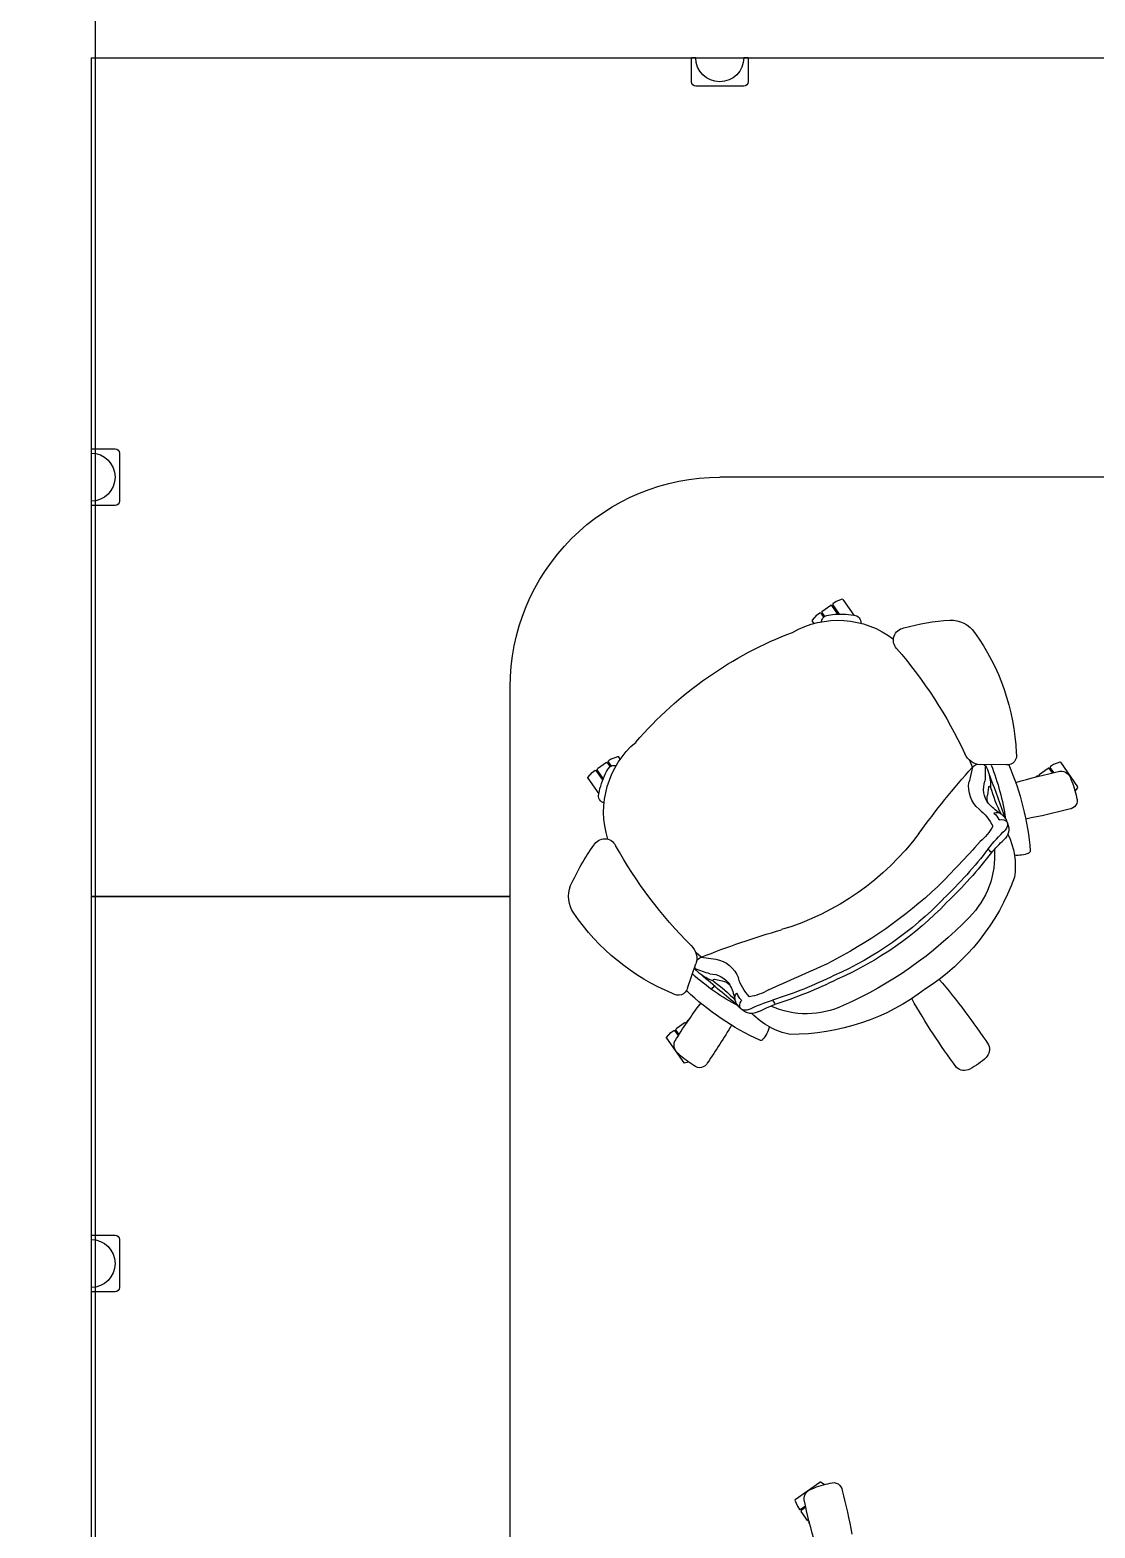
# Model space of a CAD drawing. Header units: inches. Extents: x 23 to 6400, y -2214 to 4412.
# Drawn here: x 2401.3 to 2462.3, y 1184.7 to 1270.4 of the extents above; entities that cross this region are included whole.
import ezdxf

# ---------------------------------------------------------------- set-up
doc = ezdxf.new("R2010")
doc.units = ezdxf.units.IN
doc.header["$LTSCALE"] = 96
doc.header["$MEASUREMENT"] = 0
doc.layers.add('A-FURN-EXIST', color=33, linetype='Continuous')

# ---------------------------------------------------------------- blocks, each defined once
blk = doc.blocks.new('A$C1C1D4BE0')
at = {"lineweight": -3}
for p, q in [((223.065, 175.112, 27.25), (223.065, 139.112, 27.25)), ((247.065, 103.112, 27.25), (247.065, 175.112, 27.25)), ((205.096, 159.458, 27.25), (205.294, 159.605, 27.25)), ((205.294, 159.605, 27.25), (205.336, 159.602, 27.25)), ((206.745, 158.615, 27.25), (205.336, 159.602, 27.25)), ((206.745, 158.615, 27.25), (206.762, 158.577, 27.25)), ((206.051, 157.408, 27.25), (206.412, 157.923, 27.25)), ((206.142, 158.161, 27.25), (206.402, 157.979, 27.25)), ((206.157, 158.233, 27.25), (206.442, 158.034, 27.25)), ((206.402, 157.979, 27.25), (206.412, 157.923, 27.25)), ((206.498, 158.044, 27.25), (206.442, 158.034, 27.25)), ((206.624, 158.224, 27.25), (206.498, 158.044, 27.25)), ((206.762, 158.577, 27.25), (206.624, 158.224, 27.25)), ((201.676, 156.889, 27.25), (201.684, 156.889, 27.25)), ((201.676, 156.889, 27.25), (201.679, 156.889, 27.25)), ((201.679, 156.889, 27.25), (201.682, 156.889, 27.25)), ((201.682, 156.889, 27.25), (201.684, 156.889, 27.25)), ((205.913, 157.208, 27.25), (205.967, 157.286, 27.25)), ((205.953, 157.366, 27.25), (205.967, 157.286, 27.25)), ((205.995, 157.398, 27.25), (205.966, 157.418, 27.25)), ((206.051, 157.408, 27.25), (205.995, 157.398, 27.25)), ((201.543, 156.798, 27.25), (201.55, 156.815, 27.25)), ((201.543, 156.798, 27.25), (201.545, 156.804, 27.25)), ((201.545, 156.804, 27.25), (201.547, 156.809, 27.25)), ((201.547, 156.809, 27.25), (201.55, 156.815, 27.25)), ((206.596, 155.515, 27.25), (206.611, 154.038, 27.25)), ((205.323, 154.503, 27.25), (204.867, 154.434, 27.25)), ((206.11, 154.512, 27.25), (206.11, 154.512, 27.25)), ((206.11, 154.512, 27.25), (206.11, 154.512, 27.25)), ((206.11, 154.512, 27.25), (206.11, 154.512, 27.25)), ((206.11, 154.512, 27.25), (206.11, 154.512, 27.25)), ((206.465, 153.577, 27.25), (205.638, 153.385, 27.25)), ((206.465, 153.577, 27.25), (206.843, 153.431, 27.25)), ((216.071, 146.165, 27.25), (215.168, 146.797, 27.25)), ((215.227, 145.879, 27.25), (215.728, 145.528, 27.25)), ((215.229, 145.961, 27.25), (215.768, 145.583, 27.25)), ((215.238, 145.955, 27.25), (215.229, 145.942, 27.25)), ((215.95, 145.773, 27.25), (215.824, 145.593, 27.25)), ((216.087, 146.127, 27.25), (215.95, 145.773, 27.25)), ((216.071, 146.165, 27.25), (216.087, 146.127, 27.25)), ((165.41, 145.081, 27.25), (165.557, 144.882, 27.25)), ((165.557, 144.882, 27.25), (165.555, 144.841, 27.25)), ((215.283, 144.891, 27.25), (215.044, 145.058, 27.25)), ((215.321, 144.948, 27.25), (215.088, 145.111, 27.25)), ((215.206, 145.559, 27.25), (215.207, 145.56, 27.25)), ((215.206, 145.559, 27.25), (215.207, 145.56, 27.25)), ((215.207, 145.56, 27.25), (215.207, 145.56, 27.25)), ((215.207, 145.56, 27.25), (215.207, 145.56, 27.25)), ((215.283, 144.891, 27.25), (215.293, 144.835, 27.25)), ((215.377, 144.958, 27.25), (215.321, 144.948, 27.25)), ((215.377, 144.958, 27.25), (215.738, 145.473, 27.25)), ((215.728, 145.528, 27.25), (215.738, 145.473, 27.25)), ((215.824, 145.593, 27.25), (215.768, 145.583, 27.25)), ((163.16, 144.264, 27.25), (163.239, 144.209, 27.25)), ((163.319, 144.224, 27.25), (163.239, 144.209, 27.25)), ((163.351, 144.182, 27.25), (163.371, 144.21, 27.25)), ((163.361, 144.126, 27.25), (163.351, 144.182, 27.25)), ((163.361, 144.126, 27.25), (163.876, 143.765, 27.25)), ((164.114, 144.035, 27.25), (163.932, 143.775, 27.25)), ((164.568, 143.432, 27.25), (165.555, 144.841, 27.25)), ((214.692, 144.512, 27.25), (214.84, 144.408, 27.25)), ((214.882, 144.405, 27.25), (214.84, 144.408, 27.25)), ((215.167, 144.655, 27.25), (214.882, 144.405, 27.25)), ((215.167, 144.655, 27.25), (215.293, 144.835, 27.25)), ((163.932, 143.775, 27.25), (163.876, 143.765, 27.25)), ((164.186, 144.019, 27.25), (163.986, 143.735, 27.25)), ((163.996, 143.679, 27.25), (163.986, 143.735, 27.25)), ((164.176, 143.553, 27.25), (163.996, 143.679, 27.25)), ((164.53, 143.415, 27.25), (164.176, 143.553, 27.25)), ((164.568, 143.432, 27.25), (164.53, 143.415, 27.25)), ((247.065, 140.737, 27.25), (245.69, 140.737, 27.25)), ((247.065, 140.737, 27.25), (247.065, 140.487, 27.25)), ((245.44, 140.487, 27.25), (245.44, 137.737, 27.25)), ((194.328, 138.8, 27.25), (194.236, 139.252, 27.25)), ((195.588, 138.043, 27.25), (195.486, 138.886, 27.25)), ((194.588, 138.057, 27.25), (194.588, 138.057, 27.25)), ((194.588, 138.057, 27.25), (194.588, 138.057, 27.25)), ((194.588, 138.057, 27.25), (194.588, 138.057, 27.25)), ((194.588, 138.057, 27.25), (194.588, 138.057, 27.25)), ((195.588, 138.043, 27.25), (195.855, 137.738, 27.25)), ((189.594, 137.319, 27.25), (189.524, 137.082, 27.25)), ((191.837, 137.178, 27.25), (191.808, 137.198, 27.25)), ((191.847, 137.122, 27.25), (191.837, 137.178, 27.25)), ((191.852, 137.228, 27.25), (191.933, 137.243, 27.25)), ((191.988, 137.321, 27.25), (191.933, 137.243, 27.25)), ((193.812, 137.257, 27.25), (195.205, 137.749, 27.25)), ((245.69, 137.487, 27.25), (247.065, 137.487, 27.25)), ((247.065, 137.737, 27.25), (247.065, 137.487, 27.25)), ((189.524, 137.082, 27.25), (189.541, 137.044, 27.25)), ((190.95, 136.057, 27.25), (189.541, 137.044, 27.25)), ((191.108, 136.74, 27.25), (191.392, 136.541, 27.25)), ((191.17, 136.779, 27.25), (191.43, 136.597, 27.25)), ((191.276, 136.305, 27.25), (191.402, 136.485, 27.25)), ((191.402, 136.485, 27.25), (191.392, 136.541, 27.25)), ((191.43, 136.597, 27.25), (191.486, 136.607, 27.25)), ((191.847, 137.122, 27.25), (191.486, 136.607, 27.25)), ((190.95, 136.057, 27.25), (190.991, 136.054, 27.25)), ((190.991, 136.054, 27.25), (191.276, 136.305, 27.25)), ((206.766, 132.728, 27.25), (206.527, 132.895, 27.25)), ((206.948, 132.918, 27.25), (206.822, 132.737, 27.25)), ((206.921, 133.413, 27.25), (207.069, 133.309, 27.25)), ((206.948, 132.918, 27.25), (207.086, 133.271, 27.25)), ((207.086, 133.271, 27.25), (207.069, 133.309, 27.25)), ((205.839, 131.552, 27.25), (204.936, 132.184, 27.25)), ((205.743, 132.413, 27.25), (206.282, 132.035, 27.25)), ((205.751, 132.407, 27.25), (205.76, 132.419, 27.25)), ((205.819, 132.442, 27.25), (206.319, 132.092, 27.25)), ((206.112, 132.572, 27.25), (206.111, 132.57, 27.25)), ((206.112, 132.57, 27.25), (206.111, 132.57, 27.25)), ((206.112, 132.572, 27.25), (206.112, 132.571, 27.25)), ((206.112, 132.571, 27.25), (206.112, 132.57, 27.25)), ((206.291, 131.98, 27.25), (206.282, 132.035, 27.25)), ((206.319, 132.092, 27.25), (206.375, 132.102, 27.25)), ((206.736, 132.617, 27.25), (206.375, 132.102, 27.25)), ((206.726, 132.673, 27.25), (206.493, 132.836, 27.25)), ((206.736, 132.617, 27.25), (206.726, 132.673, 27.25)), ((206.766, 132.728, 27.25), (206.822, 132.737, 27.25)), ((205.839, 131.552, 27.25), (205.88, 131.549, 27.25)), ((205.88, 131.549, 27.25), (206.165, 131.8, 27.25)), ((206.165, 131.8, 27.25), (206.291, 131.98, 27.25)), ((157.065, 127.112, 27.25), (199.065, 127.112, 27.25)), ((199.065, 127.112, 27.25), (199.065, 103.112, 27.25)), ((199.065, 103.112, 27.25), (199.065, 127.112, 27.25)), ((199.065, 127.112, 27.25), (211.065, 127.112, 27.25)), ((179.44, 104.737, 27.25), (176.69, 104.737, 27.25)), ((224.44, 104.737, 27.25), (221.69, 104.737, 27.25)), ((176.44, 104.487, 27.25), (176.44, 103.112, 27.25)), ((179.69, 103.112, 27.25), (179.69, 104.487, 27.25)), ((221.44, 104.487, 27.25), (221.44, 103.112, 27.25)), ((224.69, 103.112, 27.25), (224.69, 104.487, 27.25)), ((199.065, 103.112, 27.25), (157.065, 103.112, 27.25)), ((176.69, 103.112, 27.25), (176.44, 103.112, 27.25)), ((179.69, 103.112, 27.25), (179.44, 103.112, 27.25)), ((247.065, 103.112, 27.25), (199.065, 103.112, 27.25)), ((221.69, 103.112, 27.25), (221.44, 103.112, 27.25)), ((224.69, 103.112, 27.25), (224.44, 103.112, 27.25))]:
    blk.add_line(p, q, dxfattribs=at)
blk.add_lwpolyline([(329.171, 95.402), (28.914, 95.402), (28.914, 103.357), (329.171, 103.357)], close=True, dxfattribs=at)
for centre, radius, start, end in [((204.554, 159.077, 27.25), 0.496, 68.40529, 175.14498), ((203.889, 154.936, 27.25), 4.68, 66.29295, 79.56264), ((248.053, 147.852, 27.25), 45.413, 165.63553, 168.85296), ((205.646, 158.645, 27.25), 0.59, 354.54606, 77.77584), ((179.455, 164.066, 27.25), 27.332, 342.95501, 348.43902), ((201.675, 156.747, 27.25), 0.142, 87.88402, 158.83989), ((200.413, 141.4, 27.25), 15.541, 66.52746, 85.30846), ((200.792, 151.881, 27.25), 4.15, 63.65985, 98.69344), ((203.155, 156.157, 27.25), 1.735, 158.3236, 185.7926), ((207.142, 155.558, 27.25), 0.548, 74.40721, 184.41413), ((206.719, 143.3, 27.25), 12.799, 54.3542, 87.44649), ((204.462, 144.049, 27.25), 12.685, 109.7991, 147.38189), ((191.775, 165.613, 27.25), 14.691, 311.838, 315.83022), ((195.164, 162.943, 27.25), 10.747, 308.07504, 315.82117), ((202.924, 154.861, 27.25), 0.8, 65.52848, 139.86447), ((203.209, 155.069, 27.25), 0.512, 78.47371, 131.23208), ((203.009, 154.704, 27.25), 0.919, 55.42143, 74.43788), ((203.127, 155.275, 27.25), 0.348, 337.76181, 57.99196), ((201.641, 142.297, 27.25), 13.306, 68.17886, 81.89556), ((203.067, 154.705, 27.25), 0.887, 35.43187, 58.50812), ((163.526, 42.664, 27.25), 119.68, 69.15687, 70.47244), ((207.911, 163.574, 27.25), 9.316, 243.74403, 253.92911), ((203.488, 154.967, 27.25), 0.393, 339.77512, 39.84132), ((192.982, 151.443, 27.25), 4.28, 136.89021, 152.29755), ((190.314, 153.907, 27.25), 0.648, 66.23818, 134.73449), ((168.219, 120.902, 27.25), 40.357, 49.69157, 56.36183), ((201.381, 149.908, 27.25), 4.942, 85.63993, 135.20449), ((217.099, 134.517, 27.25), 25.437, 127.6106, 136.28059), ((217.316, 134.332, 27.25), 25.437, 127.6106, 136.28059), ((202.219, 155.201, 27.25), 0.835, 219.5676, 239.22622), ((204.456, 152.201, 27.25), 2.891, 118.22249, 141.06484), ((201.954, 152.374, 27.25), 2.632, 36.99914, 64.45456), ((203.495, 155.127, 27.25), 0.0489, 161.03864, 240.39207), ((203.129, 154.266, 27.25), 0.888, 38.40744, 67.34825), ((203.835, 154.838, 27.25), 0.023, 244.06067, 343.23223), ((206.795, 157.088, 27.25), 3.539, 213.4698, 227.06147), ((204.709, 155.104, 27.25), 0.688, 241.84478, 283.24311), ((205.209, 155.574, 27.25), 1.356, 232.54906, 289.76931), ((205.312, 154.563, 27.25), 0.0616, 280.12697, 70.47246), ((205.316, 151.681, 27.25), 2.941, 74.34548, 89.68864), ((207.234, 106.191, 27.25), 48.132, 90.81466, 91.8651), ((205.837, 153.301, 27.25), 1.242, 55.00333, 77.32539), ((206.105, 153.993, 27.25), 0.55, 25.87667, 36.15539), ((250.564, 99.985, 27.25), 72.512, 131.82647, 134.62008), ((173.674, 190.289, 27.25), 49.224, 306.10183, 311.77212), ((205.361, 155.09, 27.25), 1.728, 220.95658, 279.23553), ((206.105, 153.993, 27.25), 0.55, 310.86539, 344.47459), ((207.602, 154.069, 27.25), 0.992, 181.78372, 248.34298), ((213.206, 152.327, 27.25), 1.683, 358.34126, 54.83062), ((189.766, 153.109, 27.25), 0.658, 150.57802, 223.10974), ((213.212, 185.158, 27.25), 40.357, 233.63817, 240.30843), ((213.692, 136.942, 27.25), 22.82, 133.8813, 156.11901), ((196.026, 129.297, 27.25), 26.353, 49.17109, 64.82623), ((212.308, 137.911, 27.25), 19.649, 133.77742, 156.22258), ((212.526, 137.726, 27.25), 19.649, 133.77742, 156.22258), ((201.527, 153.235, 27.25), 13.395, 344.46352, 355.90435), ((203.857, 143.185, 27.25), 12.685, 142.61811, 180.2009), ((219.989, 132.703, 27.25), 27.775, 137.13499, 152.96237), ((211.779, 138.282, 27.25), 15.249, 126.64423, 163.35799), ((213.733, 149.761, 27.25), 0.708, 227.60157, 350.77704), ((209.631, 145.874, 27.25), 5.24, 330.28742, 37.37927), ((153.805, 102.124, 27.25), 45.413, 75.63553, 78.85296), ((214.752, 146.767, 27.25), 0.418, 4.06432, 96.28687), ((210.379, 146.027, 27.25), 4.85, 354.47333, 9.12498), ((165.03, 145.623, 27.25), 0.496, 338.40529, 85.14498), ((197.297, 144.075, 27.25), 4.942, 154.79551, 204.36007), ((217.135, 134.57, 27.25), 25.437, 153.71941, 162.3894), ((160.889, 146.288, 27.25), 4.68, 336.29295, 349.56264), ((214.964, 135.454, 27.25), 22.822, 153.47088, 163.00478), ((-1098.473, 720.363, 27.25), 1415.763, 335.883562, 336.035768), ((214.745, 145.348, 27.25), 0.417, 275.77378, 328.57276), ((214.006, 145.627, 27.25), 1.201, 335.59573, 356.76263), ((170.019, 170.722, 27.25), 27.332, 252.95501, 258.43902), ((164.597, 144.531, 27.25), 0.59, 264.54606, 347.77584), ((193.281, 151.234, 27.25), 22.366, 310.84233, 339.15759), ((195.241, 143.954, 27.25), 4.15, 191.30656, 226.34015), ((149.875, 156.301, 27.25), 49.224, 338.22788, 343.89817), ((190.982, 141.458, 27.25), 0.151, 133.70885, 201.22984), ((192.031, 140.271, 27.25), 1.735, 104.2074, 131.6764), ((179.254, 147.731, 27.25), 14.691, 334.16978, 338.162), ((182.922, 145.459, 27.25), 10.747, 334.17883, 341.92496), ((192.61, 141.478, 27.25), 0.835, 50.77378, 70.4324), ((196.194, 140.402, 27.25), 2.891, 148.93516, 171.77751), ((204.961, 147.895, 27.25), 15.541, 204.69154, 223.47254), ((193.17, 140.931, 27.25), 0.8, 150.13553, 224.47152), ((193.073, 140.593, 27.25), 0.512, 158.76792, 211.52629), ((195.176, 142.694, 27.25), 2.632, 225.54544, 253.00086), ((245.69, 140.487, 27.25), 0.25, 90, 180), ((215.191, 100.922, 27.25), 45.413, 121.14704, 124.36447), ((193.347, 140.906, 27.25), 0.919, 215.56212, 234.57857), ((192.851, 140.6, 27.25), 0.348, 232.00804, 312.23819), ((204.538, 146.434, 27.25), 13.306, 208.10444, 221.82114), ((193.367, 140.85, 27.25), 0.887, 231.49188, 254.56813), ((285.126, 216.327, 27.25), 119.68, 219.52756, 220.84313), ((193.116, 140.304, 27.25), 0.0489, 49.60793, 128.96136), ((193.264, 140.365, 27.25), 0.393, 250.15868, 310.22488), ((186.689, 133.265, 27.25), 9.316, 36.07089, 46.25597), ((193.8, 140.943, 27.25), 0.888, 222.65175, 251.59256), ((192.402, 136.533, 27.25), 3.539, 62.93853, 76.5302), ((193.504, 140.084, 27.25), 0.023, 306.76777, 45.93933), ((193.789, 138.564, 27.25), 1.728, 10.76447, 69.04342), ((247.065, 139.112, 27.25), 1.375, 90, 270), ((193.553, 139.171, 27.25), 0.688, 6.75689, 48.15522), ((193.282, 138.541, 27.25), 1.356, 0.23069, 57.45094), ((211.065, 139.112, 27.25), 12, 270, 0.00001), ((189.766, 137.958, 27.25), 0.496, 114.85502, 221.59471), ((176.494, 159.837, 27.25), 27.332, 309.15629, 309.68712), ((194.267, 138.79, 27.25), 0.0616, 219.52754, 9.87303), ((196.977, 139.771, 27.25), 2.941, 200.31136, 215.65452), ((195.633, 138.728, 27.25), 1.242, 212.67461, 234.99667), ((240.379, 153.528, 27.25), 48.132, 198.1349, 199.18534), ((195.074, 138.239, 27.25), 0.55, 305.52542, 339.13461), ((193.43, 139.999, 27.25), 4.68, 210.43736, 223.70705), ((176.494, 159.837, 27.25), 27.332, 301.56098, 307.04499), ((193.958, 136.729, 27.25), 0.548, 105.58587, 215.59279), ((195.074, 138.239, 27.25), 0.55, 253.84461, 264.12333), ((195.515, 136.807, 27.25), 0.992, 41.65702, 108.21628), ((214.833, 156.157, 27.25), 26.353, 225.17377, 240.82891), ((245.69, 137.737, 27.25), 0.25, 180, 270), ((190.546, 137.08, 27.25), 0.59, 212.22416, 295.45394), ((205.333, 141.32, 27.25), 12.799, 202.55351, 235.6458), ((203.91, 137.703, 27.25), 5.24, 252.62122, 319.71258), ((201.66, 132.519, 27.25), 0.708, 299.22296, 62.39843), ((206.153, 133.077, 27.25), 0.417, 321.42724, 14.22622), ((204.822, 132.586, 27.25), 0.418, 193.71313, 285.93568), ((204.021, 136.947, 27.25), 4.85, 280.87502, 295.52667), ((205.638, 133.676, 27.25), 1.201, 293.23737, 314.40427), ((194.221, 142.8, 27.25), 13.395, 294.09565, 305.53648), ((199.068, 132.137, 27.25), 1.683, 235.16938, 291.65874), ((176.69, 104.487, 27.25), 0.25, 90, 180), ((179.44, 104.487, 27.25), 0.25, 0.00001, 90), ((221.69, 104.487, 27.25), 0.25, 90, 180), ((224.44, 104.487, 27.25), 0.25, 0.00001, 90), ((178.065, 103.112, 27.25), 1.375, 0.00001, 180), ((223.065, 103.112, 27.25), 1.375, 0.00001, 180)]:
    blk.add_arc(centre, radius, start, end, dxfattribs=at)
at = {"lineweight": -3, "flags": 1}
for tag, p, rotation in [('CAPPN', (29.083, 175.224, 27.25), 90), ('CAPMG', (29.083, 175.224, 27.25), 90), ('CAPMC', (29.083, 175.224, 27.25), 90), ('CAPQT', (29.083, 175.224, 27.25), 90), ('CAPDH', (29.083, 175.224, 27.25), 90), ('CAPGC', (29.083, 175.224, 27.25), 90), ('CAPPN', (29.083, 175.224, 26.75), 90), ('CAPMG', (29.083, 175.224, 26.75), 90), ('CAPMC', (29.083, 175.224, 26.75), 90), ('CAPQT', (29.083, 175.224, 26.75), 90), ('CAPDH', (29.083, 175.224, 26.75), 90), ('CAPGC', (29.083, 175.224, 26.75), 90), ('CAPPN', (53.083, 175.224, 27.25), 180), ('CAPMG', (53.083, 175.224, 27.25), 180), ('CAPMC', (53.083, 175.224, 27.25), 180), ('CAPQT', (53.083, 175.224, 27.25), 180), ('CAPDH', (53.083, 175.224, 27.25), 180), ('CAPGC', (53.083, 175.224, 27.25), 180), ('CAPPN', (109.066, 175.224, 27.25), 90), ('CAPMG', (109.066, 175.224, 27.25), 90), ('CAPMC', (109.066, 175.224, 27.25), 90), ('CAPQT', (109.066, 175.224, 27.25), 90), ('CAPDH', (109.066, 175.224, 27.25), 90), ('CAPGC', (109.066, 175.224, 27.25), 90), ('CAPPN', (109.066, 175.224, 26.75), 90), ('CAPMG', (109.066, 175.224, 26.75), 90), ('CAPMC', (109.066, 175.224, 26.75), 90), ('CAPQT', (109.066, 175.224, 26.75), 90), ('CAPDH', (109.066, 175.224, 26.75), 90), ('CAPGC', (109.066, 175.224, 26.75), 90), ('CAPPN', (133.066, 175.224, 27.25), 180), ('CAPMG', (133.066, 175.224, 27.25), 180), ('CAPMC', (133.066, 175.224, 27.25), 180), ('CAPQT', (133.066, 175.224, 27.25), 180), ('CAPDH', (133.066, 175.224, 27.25), 180), ('CAPGC', (133.066, 175.224, 27.25), 180), ('CAPPN', (247.065, 175.112, 27.25), 180), ('CAPMG', (247.065, 175.112, 27.25), 180), ('CAPMC', (247.065, 175.112, 27.25), 180), ('CAPQT', (247.065, 175.112, 27.25), 180), ('CAPDH', (247.065, 175.112, 27.25), 180), ('CAPGC', (247.065, 175.112, 27.25), 180), ('CAPPN', (346.296, 144.907, 28.25), 239.73323), ('CAPMG', (346.296, 144.907, 28.25), 239.73323), ('CAPMC', (346.296, 144.907, 28.25), 239.73323), ('CAPQT', (346.296, 144.907, 28.25), 239.73323), ('CAPDH', (346.296, 144.907, 28.25), 239.73323), ('CAPGC', (346.296, 144.907, 28.25), 239.73323), ('CAPPN', (109.065, 103.112, 27.25), 90), ('CAPMG', (109.065, 103.112, 27.25), 90), ('CAPMC', (109.065, 103.112, 27.25), 90), ('CAPQT', (109.065, 103.112, 27.25), 90), ('CAPDH', (109.065, 103.112, 27.25), 90), ('CAPGC', (109.065, 103.112, 27.25), 90), ('CAPPN', (199.065, 103.112, 27.25), 180), ('CAPMG', (199.065, 103.112, 27.25), 180), ('CAPMC', (199.065, 103.112, 27.25), 180), ('CAPQT', (199.065, 103.112, 27.25), 180), ('CAPDH', (199.065, 103.112, 27.25), 180), ('CAPGC', (199.065, 103.112, 27.25), 180), ('CAPPN', (247.065, 103.112, 27.25), 180), ('CAPMG', (247.065, 103.112, 27.25), 180), ('CAPMC', (247.065, 103.112, 27.25), 180), ('CAPQT', (247.065, 103.112, 27.25), 180), ('CAPDH', (247.065, 103.112, 27.25), 180), ('CAPGC', (247.065, 103.112, 27.25), 180), ('CAPMG', (273.388, 103.264), 180), ('CAPMC', (273.388, 103.264), 180), ('CAPQT', (273.388, 103.264), 180), ('CAPDH', (273.388, 103.264), 180), ('CAPGC', (273.388, 103.264), 180), ('CAPPN', (273.388, 103.264), 180), ('CAPPN', (247.923, 96.112, 27.25), 270), ('CAPMG', (247.923, 96.112, 27.25), 270), ('CAPMC', (247.923, 96.112, 27.25), 270), ('CAPQT', (247.923, 96.112, 27.25), 270), ('CAPDH', (247.923, 96.112, 27.25), 270), ('CAPGC', (247.923, 96.112, 27.25), 270), ('CAPPN', (352.407, 58.005, 28.25), 120), ('CAPMG', (352.407, 58.005, 28.25), 120), ('CAPMC', (352.407, 58.005, 28.25), 120), ('CAPQT', (352.407, 58.005, 28.25), 120), ('CAPDH', (352.407, 58.005, 28.25), 120), ('CAPGC', (352.407, 58.005, 28.25), 120), ('CAPPN', (364.648, 37.203), 120.80365), ('CAPMG', (364.648, 37.203), 120.80365), ('CAPMC', (364.648, 37.203), 120.80365), ('CAPQT', (364.648, 37.203), 120.80365), ('CAPDH', (364.648, 37.203), 120.80365), ('CAPGC', (364.648, 37.203), 120.80365), ('CAPPN', (359.049, 33.971), 119.19635), ('CAPMG', (359.049, 33.971), 119.19635), ('CAPMC', (359.049, 33.971), 119.19635), ('CAPDH', (359.049, 33.971), 119.19635), ('CAPGC', (359.049, 33.971), 119.19635), ('CAPQT', (359.049, 33.971), 119.19635)]:
    blk.add_attdef(tag, p, '', height=0.001, rotation=rotation, dxfattribs=at)
for tag, p in [('CAPPN', (109.923, 96.112, 27.25)), ('CAPMG', (109.923, 96.112, 27.25)), ('CAPMC', (109.923, 96.112, 27.25)), ('CAPQT', (109.923, 96.112, 27.25)), ('CAPDH', (109.923, 96.112, 27.25)), ('CAPGC', (109.923, 96.112, 27.25)), ('CAPPN', (157.923, 96.112, 27.25)), ('CAPMG', (157.923, 96.112, 27.25)), ('CAPMC', (157.923, 96.112, 27.25)), ('CAPQT', (157.923, 96.112, 27.25)), ('CAPDH', (157.923, 96.112, 27.25)), ('CAPGC', (157.923, 96.112, 27.25)), ('CAPPN', (249.583, 96.112)), ('CAPMG', (249.583, 96.112)), ('CAPMC', (249.583, 96.112)), ('CAPQT', (249.583, 96.112)), ('CAPDH', (249.583, 96.112)), ('CAPGC', (249.583, 96.112)), ('CAPPN', (273.583, 96.112, 28.25)), ('CAPMG', (273.583, 96.112, 28.25)), ('CAPMC', (273.583, 96.112, 28.25)), ('CAPQT', (273.583, 96.112, 28.25)), ('CAPDH', (273.583, 96.112, 28.25)), ('CAPGC', (273.583, 96.112, 28.25)), ('CAPPN', (29.941, 24.112, 27.25)), ('CAPMG', (29.941, 24.112, 27.25)), ('CAPMC', (29.941, 24.112, 27.25)), ('CAPQT', (29.941, 24.112, 27.25)), ('CAPDH', (29.941, 24.112, 27.25)), ('CAPGC', (29.941, 24.112, 27.25)), ('CAPPN', (109.923, 24.112, 27.25)), ('CAPMG', (109.923, 24.112, 27.25)), ('CAPMC', (109.923, 24.112, 27.25)), ('CAPQT', (109.923, 24.112, 27.25)), ('CAPDH', (109.923, 24.112, 27.25)), ('CAPGC', (109.923, 24.112, 27.25))]:
    blk.add_attdef(tag, p, '', height=0.001, dxfattribs=at)

msp = doc.modelspace()

# ---------------------------------------------------------------- block references
at = {"layer": 'A-FURN-EXIST', "xscale": -1, "rotation": 270}
msp.add_blockref('A$C1C1D4BE0', (2301.703, 1021.724), dxfattribs=at)

doc.saveas('drawing.dxf')
